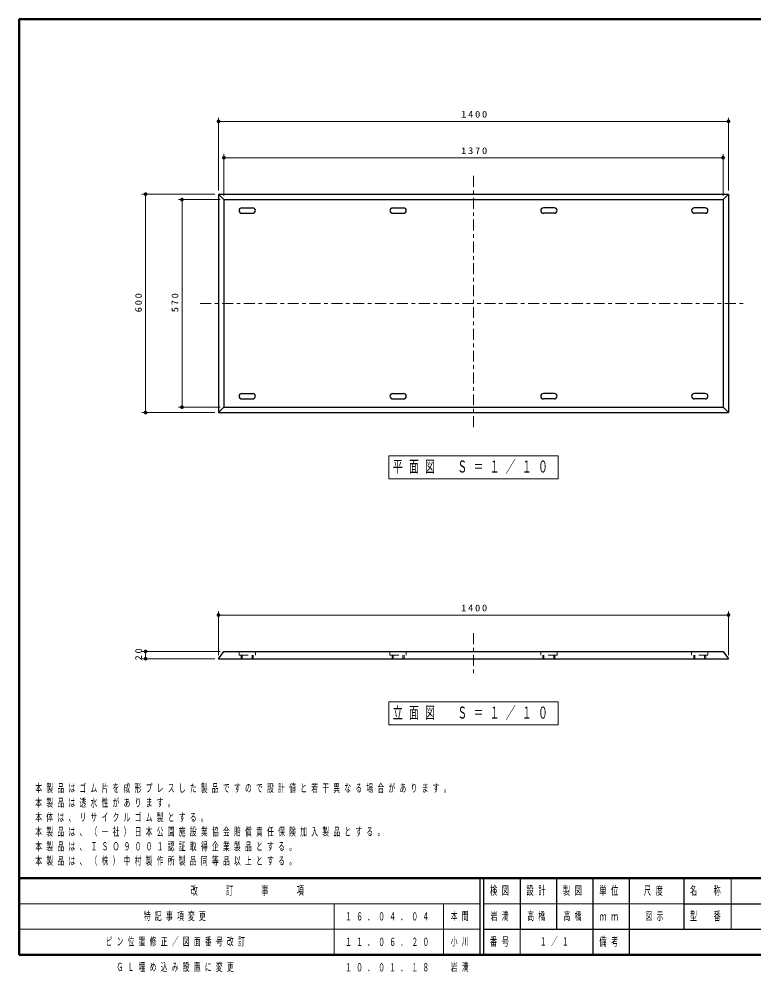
# Model space of a CAD drawing. Units: millimetres on the paper, scale 1:10. Extents: x -365 to 224, y -47 to 284.
# Drawn here: x -365 to -163.3, y -4.7 to 257 of the extents above; entities that cross this region are included whole.
import ezdxf

# ---------------------------------------------------------------- set-up
doc = ezdxf.new("R2010")
doc.units = ezdxf.units.MM
doc.linetypes.add('USER1', pattern=[4.5, 2.5, -2])
doc.linetypes.add('USER2', pattern=[6, 3, -1, 1, -1])
doc.layers.add('LY_1', color=7, linetype='Continuous', lineweight=13)
doc.layers.add('LY_2', color=7, linetype='Continuous', lineweight=13)
doc.styles.add('ＭＳ ゴシック', font='')
doc.styles.get('ＭＳ ゴシック').set_extended_font_data('MS Gothic')

# ---------------------------------------------------------------- blocks, each defined once
blk = doc.blocks.new('filled_dot')
at = {"color": 0, "linetype": 'Continuous', "lineweight": -2, "const_width": 1.25}
blk.add_lwpolyline([(-0.625, 0, 1), (0.625, 0, 1)], format="xyb", close=True, dxfattribs=at)

msp = doc.modelspace()

# ---------------------------------------------------------------- linework, layer by layer
at = {"layer": 'LY_1'}
for p, q in [((-310.269, 209.908), (-310.269, 229.908)), ((-310.269, 228.908), (-170.269, 228.908)), ((-170.269, 209.908), (-170.269, 229.908)), ((-308.769, 208.408), (-308.769, 219.908)), ((-171.769, 208.408), (-171.769, 219.908)), ((-308.769, 218.908), (-171.769, 218.908)), ((-311.269, 208.908), (-331.269, 208.908)), ((-330.269, 148.908), (-330.269, 208.908)), ((-309.769, 207.408), (-321.269, 207.408)), ((-320.269, 150.408), (-320.269, 207.408)), ((-309.769, 150.408), (-321.269, 150.408)), ((-311.269, 148.908), (-331.269, 148.908)), ((-217.019, 137.059), (-263.519, 137.059)), ((-263.519, 137.059), (-263.519, 130.758)), ((-217.019, 130.758), (-217.019, 137.059)), ((-263.519, 130.758), (-217.019, 130.758)), ((-310.269, 82.31), (-310.269, 94.31)), ((-170.269, 82.31), (-170.269, 94.31)), ((-310.269, 93.31), (-170.269, 93.31)), ((-309.769, 83.31), (-331.269, 83.31)), ((-311.269, 81.31), (-331.269, 81.31)), ((-330.269, 81.31), (-330.269, 83.31)), ((-217.019, 69.46), (-263.519, 69.46)), ((-263.519, 69.46), (-263.519, 63.16)), ((-217.019, 63.16), (-217.019, 69.46)), ((-263.519, 63.16), (-217.019, 63.16))]:
    msp.add_line(p, q, dxfattribs=at)
at = {"layer": 'LY_1', "linetype": 'USER2'}
for p, q in [((-240.269, 213.908), (-240.269, 143.908)), ((-315.269, 178.908), (-165.269, 178.908)), ((-240.269, 88.31), (-240.269, 76.31))]:
    msp.add_line(p, q, dxfattribs=at)
at = {"layer": 'LY_1', "lineweight": 25}
for p, q in [((-310.269, 208.908), (-310.269, 148.908)), ((-308.769, 207.408), (-310.269, 208.908)), ((-310.269, 208.908), (-170.269, 208.908)), ((-308.769, 207.408), (-308.769, 150.408)), ((-308.769, 207.408), (-171.769, 207.408)), ((-171.769, 207.408), (-170.269, 208.908)), ((-171.769, 207.408), (-171.769, 150.408)), ((-170.269, 208.908), (-170.269, 148.908)), ((-303.869, 205.158), (-300.869, 205.158)), ((-262.469, 205.158), (-259.469, 205.158)), ((-218.069, 205.158), (-221.069, 205.158)), ((-176.669, 205.158), (-179.669, 205.158)), ((-303.869, 203.658), (-300.869, 203.658)), ((-262.469, 203.658), (-259.469, 203.658)), ((-218.069, 203.658), (-221.069, 203.658)), ((-176.669, 203.658), (-179.669, 203.658)), ((-303.869, 154.158), (-300.869, 154.158)), ((-303.869, 152.658), (-300.869, 152.658)), ((-262.469, 154.158), (-259.469, 154.158)), ((-262.469, 152.658), (-259.469, 152.658)), ((-218.069, 154.158), (-221.069, 154.158)), ((-218.069, 152.658), (-221.069, 152.658)), ((-176.669, 154.158), (-179.669, 154.158)), ((-176.669, 152.658), (-179.669, 152.658)), ((-308.769, 150.408), (-310.269, 148.908)), ((-308.769, 150.408), (-171.769, 150.408)), ((-171.769, 150.408), (-170.269, 148.908)), ((-310.269, 148.908), (-170.269, 148.908)), ((-310.269, 81.31), (-308.769, 83.31)), ((-310.269, 81.31), (-170.269, 81.31)), ((-308.769, 83.31), (-171.769, 83.31)), ((-171.769, 83.31), (-170.269, 81.31))]:
    msp.add_line(p, q, dxfattribs=at)
at = {"layer": 'LY_1', "linetype": 'USER1'}
for p, q in [((-304.619, 83.31), (-304.619, 82.31)), ((-304.619, 82.31), (-300.119, 82.31)), ((-304.019, 82.31), (-304.019, 81.31)), ((-303.719, 82.31), (-303.719, 81.31)), ((-301.019, 82.31), (-301.019, 81.31)), ((-300.719, 82.31), (-300.719, 81.31)), ((-300.119, 83.31), (-300.119, 82.31)), ((-263.219, 83.31), (-263.219, 82.31)), ((-263.219, 82.31), (-258.719, 82.31)), ((-262.619, 82.31), (-262.619, 81.31)), ((-262.319, 82.31), (-262.319, 81.31)), ((-259.619, 82.31), (-259.619, 81.31)), ((-259.319, 82.31), (-259.319, 81.31)), ((-258.719, 83.31), (-258.719, 82.31)), ((-221.819, 83.31), (-221.819, 82.31)), ((-217.319, 82.31), (-221.819, 82.31)), ((-221.219, 82.31), (-221.219, 81.31)), ((-220.919, 82.31), (-220.919, 81.31)), ((-218.219, 82.31), (-218.219, 81.31)), ((-217.919, 82.31), (-217.919, 81.31)), ((-217.319, 83.31), (-217.319, 82.31)), ((-180.419, 83.31), (-180.419, 82.31)), ((-175.919, 82.31), (-180.419, 82.31)), ((-179.819, 82.31), (-179.819, 81.31)), ((-179.519, 82.31), (-179.519, 81.31)), ((-176.819, 82.31), (-176.819, 81.31)), ((-176.519, 82.31), (-176.519, 81.31)), ((-175.919, 83.31), (-175.919, 82.31))]:
    msp.add_line(p, q, dxfattribs=at)
at = {"layer": 'LY_1', "lineweight": 25}
for centre, start, end in [((-303.869, 204.408), 90, 180), ((-303.869, 204.408), 180, 270), ((-300.869, 204.408), 0, 90), ((-300.869, 204.408), 270, 0), ((-262.469, 204.408), 90, 180), ((-262.469, 204.408), 180, 270), ((-259.469, 204.408), 0, 90), ((-259.469, 204.408), 270, 0), ((-221.069, 204.408), 90, 180), ((-221.069, 204.408), 180, 270), ((-218.069, 204.408), 360, 90), ((-218.069, 204.408), 270, 0), ((-179.669, 204.408), 90, 180), ((-179.669, 204.408), 180, 270), ((-176.669, 204.408), 360, 90), ((-176.669, 204.408), 270, 0), ((-303.869, 153.408), 90, 180), ((-303.869, 153.408), 180, 270), ((-300.869, 153.408), 0, 90), ((-300.869, 153.408), 270, 0), ((-262.469, 153.408), 90, 180), ((-262.469, 153.408), 180, 270), ((-259.469, 153.408), 0, 90), ((-259.469, 153.408), 270, 0), ((-221.069, 153.408), 90, 180), ((-221.069, 153.408), 180, 270), ((-218.069, 153.408), 360, 90), ((-218.069, 153.408), 270, 0), ((-179.669, 153.408), 90, 180), ((-179.669, 153.408), 180, 270), ((-176.669, 153.408), 360, 90), ((-176.669, 153.408), 270, 0)]:
    msp.add_arc(centre, 0.75, start, end, dxfattribs=at)
at = {"layer": 'LY_2', "lineweight": 50}
for p, q in [((-365, 257), (-365, 0)), ((0, 257), (-365, 257)), ((-365, 21), (0, 21)), ((-365, 0), (0, 0))]:
    msp.add_line(p, q, dxfattribs=at)
at = {"layer": 'LY_2', "color": 211, "lineweight": 25}
for p, q in [((-238.5, 21), (-238.5, 0)), ((-237.5, 21), (-237.5, 0)), ((-227.5, 21), (-227.5, 7)), ((-217.5, 21), (-217.5, 7)), ((-207.5, 21), (-207.5, 0)), ((-197.5, 21), (-197.5, 7)), ((-182.5, 21), (-182.5, 7)), ((-182.5, 14), (-70, 14)), ((-237.5, 7), (0, 7))]:
    msp.add_line(p, q, dxfattribs=at)
at = {"layer": 'LY_2'}
for p, q in [((-169.5, 21), (-169.5, 7)), ((-365, 14), (-238.5, 14)), ((-278.5, 14), (-278.5, 0)), ((-248.5, 14), (-248.5, 0)), ((-237.5, 14), (-182.5, 14)), ((-365, 7), (-238.5, 7)), ((-227.5, 7), (-227.5, 0))]:
    msp.add_line(p, q, dxfattribs=at)
at = {"layer": 'LY_2', "lineweight": 25}
msp.add_line((-197.5, 7), (-197.5, 0), dxfattribs=at)

# ---------------------------------------------------------------- block references
at = {"layer": 'LY_1', "xscale": 0.4, "yscale": 0.4}
for p in [(-310.269, 228.908), (-308.769, 218.908), (-310.269, 93.31)]:
    msp.add_blockref('filled_dot', p, dxfattribs=at)
for p, rotation in [((-170.269, 228.908), 180), ((-171.769, 218.908), 180), ((-330.269, 208.908), 270), ((-320.269, 207.408), 270), ((-330.269, 148.908), 90), ((-320.269, 150.408), 90), ((-170.269, 93.31), 180), ((-330.269, 83.31), 270), ((-330.269, 81.31), 90)]:
    msp.add_blockref('filled_dot', p, dxfattribs=dict(at, rotation=rotation))

# ---------------------------------------------------------------- texts
at = {"layer": 'LY_1', "style": 'ＭＳ ゴシック'}
for s, insert, char_height, attachment_point in [('\\T1.33;\\W1.15;1400', (-239.848, 229.908), 1.833, 8), ('\\T1.33;\\W1.15;1370', (-239.846, 219.908), 1.833, 8), ('\\T1.64;\\W0.6;平面図\u3000Ｓ＝１／１０', (-240.269, 133.908), 3.299, 5), ('\\T1.33;\\W1.15;1400', (-239.848, 94.31), 1.833, 8), ('\\T1.64;\\W0.6;立面図\u3000Ｓ＝１／１０', (-240.269, 66.31), 3.299, 5), ('\\T1.64;\\W0.6;本製品はゴム片を成形プレスした製品ですので設計値と若干異なる場合があります。', (-360.534, 44.409), 2.199, 7), ('\\T1.64;\\W0.6;本製品は透水性があります。', (-360.534, 40.409), 2.199, 7), ('\\T1.64;\\W0.6;本体は、リサイクルゴム製とする。', (-360.534, 36.409), 2.199, 7), ('\\T1.64;\\W0.6;本製品は、（一社）日本公園施設業協会賠償責任保険加入製品とする。', (-360.534, 32.409), 2.199, 7), ('\\T1.64;\\W0.6;本製品は、ＩＳＯ９００１認証取得企業製品とする。', (-360.534, 28.409), 2.199, 7), ('\\T1.64;\\W0.6;本製品は、（株）中村製作所製品同等品以上とする。', (-360.534, 24.409), 2.199, 7), ('\\T1.64;\\W0.6;特記事項変更', (-330.75, 10.5), 2.199, 4), ('\\T1.64;\\W0.6;１６．０４．０４', (-275.5, 10.5), 2.199, 4), ('\\T1.64;\\W0.6;本間', (-246.5, 10.5), 2.199, 4), ('\\T1.64;\\W0.6;岩満', (-232.5, 10.5), 2.199, 5), ('\\T1.64;\\W0.6;高橋', (-225.5, 10.5), 2.199, 4), ('\\T1.64;\\W0.6;高橋', (-212.5, 10.5), 2.199, 5), ('\\T1.64;\\W0.6;図示', (-190, 10.5), 2.199, 5), ('\\T1.64;\\W0.6;ピン位置修正／図面番号改訂', (-341.25, 3.5), 2.199, 4), ('\\T1.64;\\W0.6;１１．０６．２０', (-275.5, 3.5), 2.199, 4), ('\\T1.64;\\W0.6;小川', (-246.5, 3.5), 2.199, 4), ('\\T1.64;\\W0.6;１／１', (-217.5, 3.5), 2.199, 5), ('\\T1.64;\\W0.6;ＧＬ埋め込み設置に変更', (-338.25, -3.5), 2.199, 4), ('\\T1.64;\\W0.6;１０．０１．１８', (-275.5, -3.5), 2.199, 4), ('\\T1.64;\\W0.6;岩満', (-246.5, -3.5), 2.199, 4)]:
    msp.add_mtext(s, dxfattribs=dict(at, insert=insert, char_height=char_height, attachment_point=attachment_point))
at = {"layer": 'LY_1', "char_height": 1.833, "attachment_point": 8, "rotation": 90, "style": 'ＭＳ ゴシック'}
for s, insert in [('\\T1.33;\\W1.15;600', (-331.269, 179.325)), ('\\T1.33;\\W1.15;570', (-321.269, 179.324)), ('\\T1.34;\\W1.15;20', (-331.269, 82.738))]:
    msp.add_mtext(s, dxfattribs=dict(at, insert=insert))
at = {"layer": 'LY_2', "color": 4, "char_height": 2.346, "attachment_point": 5, "style": 'ＭＳ ゴシック'}
for s, insert in [('\\T1.64;\\W0.6;改\u3000\u3000訂\u3000\u3000事\u3000\u3000項', (-301.75, 17.5)), ('\\T1.64;\\W0.6;検図', (-232.5, 17.5)), ('\\T1.64;\\W0.6;設計', (-222.5, 17.5)), ('\\T1.64;\\W0.6;製図', (-212.5, 17.5)), ('\\T1.64;\\W0.6;単位', (-202.5, 17.5)), ('\\T1.64;\\W0.6;尺度', (-190.25, 17.5)), ('\\T1.64;\\W0.6;名\u3000称', (-176, 17.5)), ('\\T1.64;\\W0.6;ｍｍ', (-202.5, 10.5)), ('\\T1.64;\\W0.6;型\u3000番', (-176, 10.5)), ('\\T1.64;\\W0.6;番号', (-232.5, 3.5)), ('\\T1.64;\\W0.6;備考', (-202.5, 3.5))]:
    msp.add_mtext(s, dxfattribs=dict(at, insert=insert))

doc.saveas('drawing.dxf')
